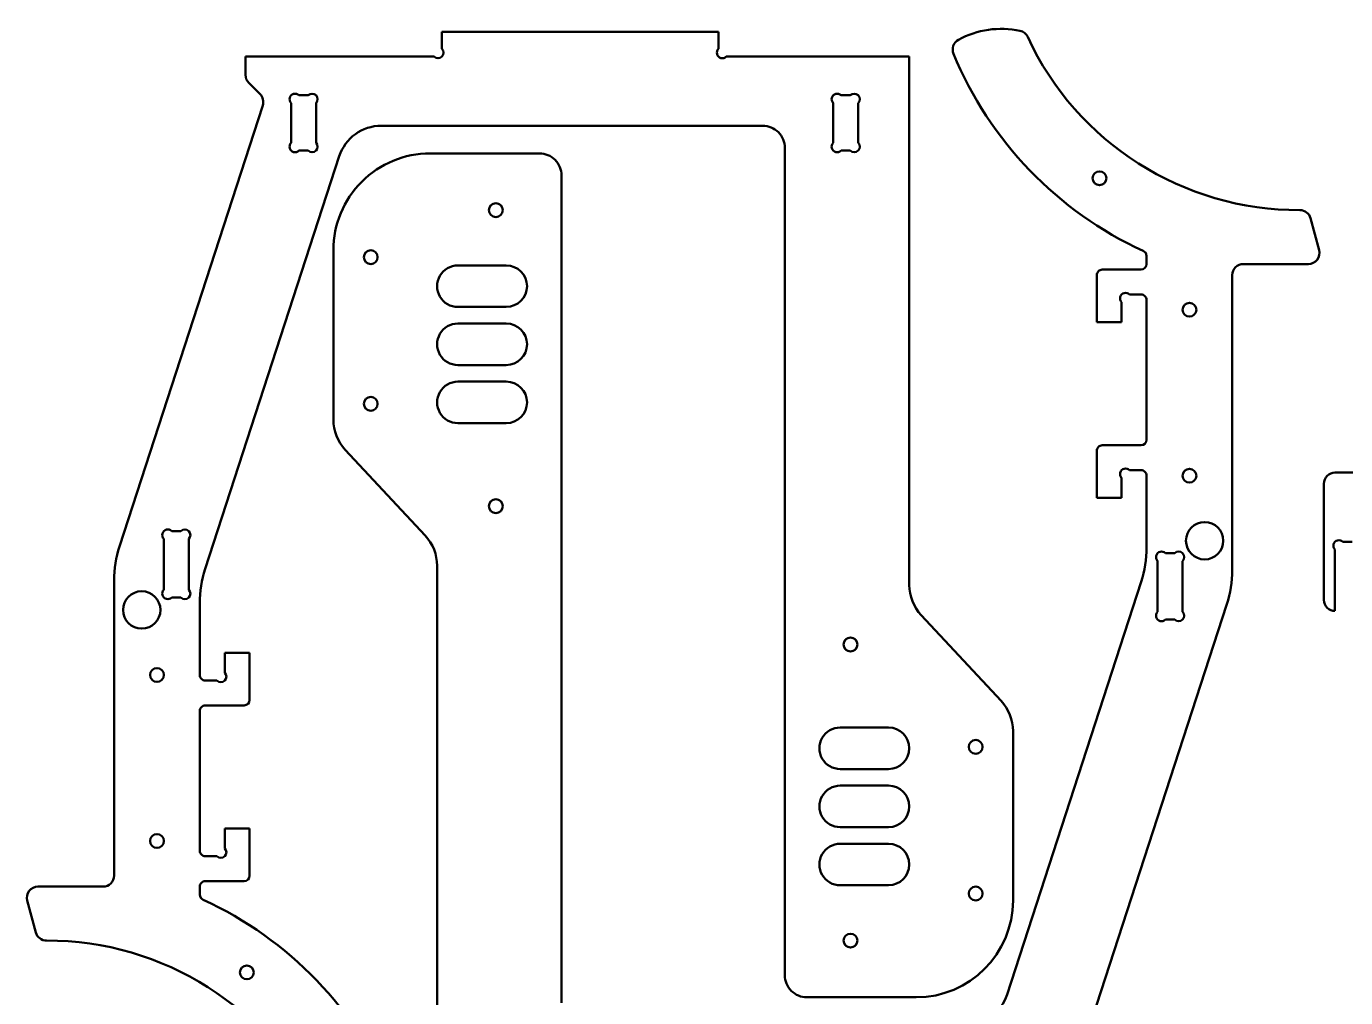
# Model space of a CAD drawing. Header units: millimetres. Extents: x -5696 to 5717, y -1207 to 892.
# Drawn here: x 1356 to 2313, y -157 to 547 of the extents above; entities that cross this region are included whole.
import ezdxf

# ---------------------------------------------------------------- set-up
doc = ezdxf.new("R2010")
doc.units = ezdxf.units.MM
doc.header["$MEASUREMENT"] = 0
doc.layers.add('layer 1', color=7, linetype='Continuous')

msp = doc.modelspace()

# ---------------------------------------------------------------- linework, layer by layer
at = {"layer": 'layer 1', "lineweight": 50}
for points in [[(2076.6657, 544.0789), (2061.5021, 547.2833), (2045.6928, 544.9807), (2032.0732, 537.5843)], [(1657.4055, 543.4603), (1657.4055, 543.4603), (1657.4055, 531.0802), (1657.4055, 531.0802)], [(1858.0056, 543.4603), (1858.0056, 543.4603), (1657.4055, 543.4603), (1657.4055, 543.4603)], [(1858.0056, 531.0802), (1858.0056, 531.0802), (1858.0056, 543.4603), (1858.0056, 543.4603)], [(2032.0732, 537.5843), (2028.4684, 535.6266), (2026.9206, 531.2653), (2028.4849, 527.4731)], [(2082.2862, 539.6038), (2081.2225, 541.8978), (2079.1397, 543.5561), (2076.6657, 544.0789)], [(2082.2862, 539.6038), (2117.9074, 462.7848), (2195.0184, 413.7593), (2279.6937, 414.0963)], [(2028.4849, 527.4731), (2054.6251, 464.1037), (2103.8243, 413.0052), (2166.1588, 384.4847)], [(1514.9795, 525.4063), (1514.9795, 525.4063), (1514.9795, 512.0498), (1514.9795, 512.0498)], [(1651.7318, 525.4063), (1651.7318, 525.4063), (1514.9795, 525.4063), (1514.9795, 525.4063)], [(1996.4196, 525.4063), (1996.4196, 525.4063), (1863.6794, 525.4063), (1863.6794, 525.4063)], [(1996.4196, 142.2932), (1996.4196, 142.2932), (1996.4196, 525.4063), (1996.4196, 525.4063)], [(1514.9795, 512.0498), (1514.9795, 509.9217), (1515.825, 507.8807), (1517.3298, 506.3759)], [(1517.3298, 506.3759), (1517.3298, 506.3759), (1525.5446, 498.1611), (1525.5446, 498.1611)], [(1527.5021, 490.0077), (1528.4345, 492.8773), (1527.6782, 496.0275), (1525.5446, 498.1611)], [(1527.5021, 490.0077), (1527.5021, 490.0077), (1423.6218, 170.297), (1423.6218, 170.297)], [(1548.0785, 462.8762), (1548.0785, 462.8762), (1548.0785, 491.6486), (1548.0785, 491.6486)], [(1553.7524, 497.3223), (1553.7524, 497.3223), (1560.4588, 497.3223), (1560.4588, 497.3223)], [(1566.1325, 491.6486), (1566.1325, 491.6486), (1566.1325, 462.8762), (1566.1325, 462.8762)], [(1941.2546, 462.8762), (1941.2546, 462.8762), (1941.2546, 491.6486), (1941.2546, 491.6486)], [(1946.9284, 497.3223), (1946.9284, 497.3223), (1953.6347, 497.3223), (1953.6347, 497.3223)], [(1959.3086, 491.6486), (1959.3086, 491.6486), (1959.3086, 462.8762), (1959.3086, 462.8762)], [(1613.5237, 475.2563), (1599.6188, 475.2563), (1587.2954, 466.3029), (1582.9986, 453.0786)], [(1613.5237, 475.2563), (1613.5237, 475.2563), (1890.1016, 475.2563), (1890.1016, 475.2563)], [(1485.8078, 153.9561), (1485.8078, 153.9561), (1582.9986, 453.0786), (1582.9986, 453.0786)], [(1560.4588, 457.2023), (1560.4588, 457.2023), (1553.7524, 457.2023), (1553.7524, 457.2023)], [(1728.1845, 455.2175), (1728.1845, 455.2175), (1648.9476, 455.2175), (1648.9476, 455.2175)], [(1906.1496, 459.2083), (1906.1496, 459.2083), (1906.1496, -140.5856), (1906.1496, -140.5856)], [(1953.6347, 457.2023), (1953.6347, 457.2023), (1946.9284, 457.2023), (1946.9284, 457.2023)], [(1744.2325, -160.6244), (1744.2325, -160.6244), (1744.2325, 439.1695), (1744.2325, 439.1695)], [(2287.4761, 408.1491), (2286.5331, 411.6685), (2283.3372, 414.1107), (2279.6937, 414.0963)], [(2293.6579, 385.0783), (2293.6579, 385.0783), (2287.4761, 408.1491), (2287.4761, 408.1491)], [(1578.7376, 385.0075), (1578.7376, 385.0075), (1578.7376, 262.2455), (1578.7376, 262.2455)], [(2168.5016, 380.8365), (2168.5016, 382.4061), (2167.5861, 383.8317), (2166.1588, 384.4847)], [(1669.0076, 373.9745), (1669.0076, 373.9745), (1704.1125, 373.9745), (1704.1125, 373.9745)], [(2164.4896, 370.9655), (2166.7053, 370.9655), (2168.5016, 372.7618), (2168.5016, 374.9775)], [(2168.5016, 380.8365), (2168.5016, 380.8365), (2168.5016, 374.9775), (2168.5016, 374.9775)], [(2238.7116, 374.9775), (2238.7116, 374.9775), (2285.9074, 374.9775), (2285.9074, 374.9775)], [(2132.3936, 366.9535), (2132.3936, 366.9535), (2132.3936, 332.8516), (2132.3936, 332.8516)], [(2164.4896, 370.9655), (2164.4896, 370.9655), (2136.4056, 370.9655), (2136.4056, 370.9655)], [(2230.6876, 153.0825), (2230.6876, 153.0825), (2230.6876, 366.9535), (2230.6876, 366.9535)], [(2150.4476, 332.8516), (2150.4476, 332.8516), (2150.4476, 347.2377), (2150.4476, 347.2377)], [(2156.1215, 352.9115), (2156.1215, 352.9115), (2164.4896, 352.9115), (2164.4896, 352.9115)], [(2168.5016, 348.8995), (2168.5016, 348.8995), (2168.5016, 247.5966), (2168.5016, 247.5966)], [(1704.1125, 343.8845), (1704.1125, 343.8845), (1669.0076, 343.8845), (1669.0076, 343.8845)], [(1669.0076, 331.8486), (1669.0076, 331.8486), (1704.1125, 331.8486), (1704.1125, 331.8486)], [(2132.3936, 332.8516), (2132.3936, 332.8516), (2150.4476, 332.8516), (2150.4476, 332.8516)], [(1704.1125, 301.7586), (1704.1125, 301.7586), (1669.0076, 301.7586), (1669.0076, 301.7586)], [(1669.0076, 289.7226), (1669.0076, 289.7226), (1704.1125, 289.7226), (1704.1125, 289.7226)], [(1578.7376, 262.2455), (1578.7376, 254.1207), (1581.819, 246.2982), (1587.36, 240.356)], [(1704.1125, 259.6326), (1704.1125, 259.6326), (1669.0076, 259.6326), (1669.0076, 259.6326)], [(1587.36, 240.356), (1587.36, 240.356), (1645.3401, 178.1801), (1645.3401, 178.1801)], [(2132.3936, 239.5726), (2132.3936, 239.5726), (2132.3936, 205.4706), (2132.3936, 205.4706)], [(2164.4896, 243.5846), (2164.4896, 243.5846), (2136.4056, 243.5846), (2136.4056, 243.5846)], [(2164.4896, 243.5846), (2166.7053, 243.5846), (2168.5016, 245.3808), (2168.5016, 247.5965)], [(2156.1215, 225.5306), (2156.1215, 225.5306), (2164.4896, 225.5306), (2164.4896, 225.5306)], [(2168.5016, 221.5186), (2168.5016, 221.5186), (2168.5016, 169.4233), (2168.5016, 169.4233)], [(2441.5762, 223.7732), (2441.5762, 223.7732), (2305.1683, 223.7732), (2305.1683, 223.7732)], [(2150.4476, 205.4706), (2150.4476, 205.4706), (2150.4476, 219.8567), (2150.4476, 219.8567)], [(2297.1443, 215.7492), (2297.1443, 215.7492), (2297.1443, 131.4972), (2297.1443, 131.4972)], [(2132.3936, 205.4706), (2132.3936, 205.4706), (2150.4476, 205.4706), (2150.4476, 205.4706)], [(1455.8025, 138.9072), (1455.8025, 138.9072), (1455.8025, 175.7036), (1455.8025, 175.7036)], [(1461.4764, 181.3774), (1461.4764, 181.3774), (1468.1828, 181.3774), (1468.1828, 181.3774)], [(1473.8565, 175.7036), (1473.8565, 175.7036), (1473.8565, 138.9072), (1473.8565, 138.9072)], [(1653.9626, 156.2907), (1653.9626, 164.4155), (1650.8812, 172.238), (1645.3401, 178.1801)], [(2310.842, 173.6232), (2310.842, 173.6232), (2317.5484, 173.6232), (2317.5484, 173.6232)], [(1423.6218, 170.297), (1421.0199, 162.289), (1419.6945, 153.9215), (1419.6945, 145.5014)], [(2164.5743, 144.6278), (2167.1762, 152.6356), (2168.5016, 161.003), (2168.5016, 169.4229)], [(2182.1995, 165.3506), (2182.1995, 165.3506), (2188.9058, 165.3506), (2188.9058, 165.3506)], [(2305.1683, 123.4732), (2305.1683, 123.4732), (2305.1683, 167.9495), (2305.1683, 167.9495)], [(1485.8078, 153.9561), (1483.2059, 145.9483), (1481.8805, 137.5806), (1481.8805, 129.1606)], [(1653.9626, 156.2907), (1653.9626, 156.2907), (1653.9626, -226.8224), (1653.9626, -226.8224)], [(2176.5256, 122.8804), (2176.5256, 122.8804), (2176.5256, 159.6767), (2176.5256, 159.6767)], [(2194.5796, 159.6767), (2194.5796, 159.6767), (2194.5796, 122.8804), (2194.5796, 122.8804)], [(1419.6945, 145.5014), (1419.6945, 145.5014), (1419.6945, -68.3696), (1419.6945, -68.3696)], [(2164.5743, 144.6278), (2164.5743, 144.6278), (2067.3836, -154.4947), (2067.3836, -154.4947)], [(2226.7603, 128.2869), (2229.3622, 136.2948), (2230.6876, 144.6621), (2230.6876, 153.082)], [(1996.4196, 142.2932), (1996.4196, 134.1684), (1999.5009, 126.3459), (2005.0421, 120.4038)], [(1468.1828, 133.2334), (1468.1828, 133.2334), (1461.4764, 133.2334), (1461.4764, 133.2334)], [(1481.8805, 77.0654), (1481.8805, 77.0654), (1481.8805, 129.1606), (1481.8805, 129.1606)], [(2122.88, -191.4238), (2122.88, -191.4238), (2226.7603, 128.2869), (2226.7603, 128.2869)], [(2063.0221, 58.2279), (2063.0221, 58.2279), (2005.0421, 120.4038), (2005.0421, 120.4038)], [(2188.9058, 117.2066), (2188.9058, 117.2066), (2182.1995, 117.2066), (2182.1995, 117.2066)], [(1499.9345, 93.1134), (1499.9345, 93.1134), (1499.9345, 78.7272), (1499.9345, 78.7272)], [(1517.9885, 93.1134), (1517.9885, 93.1134), (1499.9345, 93.1134), (1499.9345, 93.1134)], [(1517.9885, 59.0114), (1517.9885, 59.0114), (1517.9885, 93.1134), (1517.9885, 93.1134)], [(1494.2608, 73.0534), (1494.2608, 73.0534), (1485.8925, 73.0534), (1485.8925, 73.0534)], [(1513.9765, 54.9994), (1516.1924, 54.9994), (1517.9885, 56.7956), (1517.9885, 59.0113)], [(2071.6446, 36.3384), (2071.6446, 44.4632), (2068.5632, 52.2857), (2063.0221, 58.2279)], [(1481.8805, -50.3156), (1481.8805, -50.3156), (1481.8805, 50.9874), (1481.8805, 50.9874)], [(1485.8925, 54.9994), (1485.8925, 54.9994), (1513.9765, 54.9994), (1513.9765, 54.9994)], [(1946.2696, 38.9514), (1946.2696, 38.9514), (1981.3746, 38.9514), (1981.3746, 38.9514)], [(2071.6446, -86.4236), (2071.6446, -86.4236), (2071.6446, 36.3384), (2071.6446, 36.3384)], [(1981.3746, 8.8614), (1981.3746, 8.8614), (1946.2696, 8.8614), (1946.2696, 8.8614)], [(1946.2696, -3.1746), (1946.2696, -3.1746), (1981.3746, -3.1746), (1981.3746, -3.1746)], [(1499.9345, -34.2676), (1499.9345, -34.2676), (1499.9345, -48.6538), (1499.9345, -48.6538)], [(1517.9885, -34.2676), (1517.9885, -34.2676), (1499.9345, -34.2676), (1499.9345, -34.2676)], [(1517.9885, -68.3696), (1517.9885, -68.3696), (1517.9885, -34.2676), (1517.9885, -34.2676)], [(1981.3746, -33.2646), (1981.3746, -33.2646), (1946.2696, -33.2646), (1946.2696, -33.2646)], [(1946.2696, -45.3006), (1946.2696, -45.3006), (1981.3746, -45.3006), (1981.3746, -45.3006)], [(1494.2608, -54.3276), (1494.2608, -54.3276), (1485.8925, -54.3276), (1485.8925, -54.3276)], [(1411.6705, -76.3936), (1411.6705, -76.3936), (1364.4748, -76.3936), (1364.4748, -76.3936)], [(1411.6705, -76.3936), (1416.1021, -76.3936), (1419.6945, -72.8011), (1419.6945, -68.3697)], [(1481.8805, -82.2525), (1481.8805, -82.2525), (1481.8805, -76.3936), (1481.8805, -76.3936)], [(1485.8925, -72.3816), (1485.8925, -72.3816), (1513.9765, -72.3816), (1513.9765, -72.3816)], [(1513.9765, -72.3816), (1516.1924, -72.3816), (1517.9885, -70.5854), (1517.9885, -68.3696)], [(1981.3746, -75.3906), (1981.3746, -75.3906), (1946.2696, -75.3906), (1946.2696, -75.3906)], [(1481.8805, -82.2525), (1481.8805, -83.8222), (1482.796, -85.2478), (1484.2233, -85.9008)], [(1621.8973, -228.8892), (1595.757, -165.5198), (1546.5578, -114.4213), (1484.2233, -85.9008)], [(1356.7242, -86.4944), (1356.7242, -86.4944), (1362.906, -109.5652), (1362.906, -109.5652)], [(2001.4346, -156.6336), (2040.2103, -156.6336), (2071.6444, -125.1998), (2071.6446, -86.424)], [(1362.906, -109.5652), (1363.849, -113.0846), (1367.0449, -115.5268), (1370.6885, -115.5123)], [(1568.0959, -241.0199), (1532.4748, -164.2009), (1455.3637, -115.1754), (1370.6885, -115.5123)], [(1922.1976, -156.6336), (1922.1976, -156.6336), (2001.4346, -156.6336), (2001.4346, -156.6336)], [(2036.8585, -176.6724), (2050.7633, -176.6724), (2063.0868, -167.7189), (2067.3836, -154.4947)]]:
    msp.add_open_spline(points, degree=3, dxfattribs=at)
for points, knots in [([(1651.7318, 525.4063), (1653.2986, 523.8396), (1655.8388, 523.8396), (1657.4055, 525.4063), (1657.4055, 525.4063), (1658.9723, 526.9731), (1658.9723, 529.5134), (1657.4055, 531.0802)], [0, 0, 0, 0, 0.33333333, 0.33333333, 0.33333333, 0.33333333, 1, 1, 1, 1]), ([(1858.0056, 531.0802), (1856.992, 530.0667), (1856.5962, 528.5894), (1856.9671, 527.2049), (1856.9671, 527.2049), (1857.3382, 525.8204), (1858.4196, 524.7389), (1859.8041, 524.3679), (1859.8041, 524.3679), (1861.1886, 523.997), (1862.6659, 524.3928), (1863.6794, 525.4063)], [0, 0, 0, 0, 0.25, 0.25, 0.25, 0.25, 0.5, 0.5, 0.5, 0.5, 1, 1, 1, 1]), ([(1553.7524, 497.3223), (1552.7389, 498.3359), (1551.2616, 498.7318), (1549.8771, 498.3607), (1549.8771, 498.3607), (1548.4926, 497.9897), (1547.4111, 496.9083), (1547.0402, 495.5239), (1547.0402, 495.5239), (1546.6692, 494.1393), (1547.065, 492.6621), (1548.0785, 491.6486)], [0, 0, 0, 0, 0.25, 0.25, 0.25, 0.25, 0.5, 0.5, 0.5, 0.5, 1, 1, 1, 1]), ([(1566.1325, 491.6486), (1567.6993, 493.2154), (1567.6993, 495.7556), (1566.1325, 497.3223), (1566.1325, 497.3223), (1564.5657, 498.8891), (1562.0255, 498.8891), (1560.4588, 497.3223)], [0, 0, 0, 0, 0.33333333, 0.33333333, 0.33333333, 0.33333333, 1, 1, 1, 1]), ([(1946.9284, 497.3223), (1945.9149, 498.3359), (1944.4376, 498.7318), (1943.053, 498.3607), (1943.053, 498.3607), (1941.6686, 497.9897), (1940.5872, 496.9083), (1940.2162, 495.5239), (1940.2162, 495.5239), (1939.8452, 494.1393), (1940.241, 492.6621), (1941.2546, 491.6486)], [0, 0, 0, 0, 0.25, 0.25, 0.25, 0.25, 0.5, 0.5, 0.5, 0.5, 1, 1, 1, 1]), ([(1959.3086, 491.6486), (1960.8753, 493.2154), (1960.8753, 495.7556), (1959.3086, 497.3223), (1959.3086, 497.3223), (1957.7418, 498.8891), (1955.2016, 498.8891), (1953.6348, 497.3223)], [0, 0, 0, 0, 0.33333333, 0.33333333, 0.33333333, 0.33333333, 1, 1, 1, 1]), ([(1906.1496, 459.2083), (1906.1496, 463.4646), (1904.4588, 467.5465), (1901.4492, 470.556), (1901.4492, 470.556), (1898.4396, 473.5656), (1894.3578, 475.2563), (1890.1016, 475.2563)], [0, 0, 0, 0, 0.33333333, 0.33333333, 0.33333333, 0.33333333, 1, 1, 1, 1]), ([(1548.0785, 462.8762), (1547.065, 461.8627), (1546.6692, 460.3854), (1547.0402, 459.0009), (1547.0402, 459.0009), (1547.4111, 457.6164), (1548.4926, 456.5349), (1549.8771, 456.164), (1549.8771, 456.164), (1551.2616, 455.793), (1552.7389, 456.1888), (1553.7524, 457.2023)], [0, 0, 0, 0, 0.25, 0.25, 0.25, 0.25, 0.5, 0.5, 0.5, 0.5, 1, 1, 1, 1]), ([(1560.4588, 457.2023), (1562.0255, 455.6356), (1564.5657, 455.6356), (1566.1325, 457.2023), (1566.1325, 457.2023), (1567.6993, 458.7691), (1567.6993, 461.3094), (1566.1325, 462.8762)], [0, 0, 0, 0, 0.33333333, 0.33333333, 0.33333333, 0.33333333, 1, 1, 1, 1]), ([(1941.2546, 462.8762), (1940.241, 461.8627), (1939.8452, 460.3854), (1940.2162, 459.0009), (1940.2162, 459.0009), (1940.5872, 457.6164), (1941.6686, 456.5349), (1943.053, 456.164), (1943.053, 456.164), (1944.4376, 455.793), (1945.9149, 456.1888), (1946.9284, 457.2023)], [0, 0, 0, 0, 0.25, 0.25, 0.25, 0.25, 0.5, 0.5, 0.5, 0.5, 1, 1, 1, 1]), ([(1953.6347, 457.2023), (1955.2015, 455.6356), (1957.7418, 455.6356), (1959.3086, 457.2023), (1959.3086, 457.2023), (1960.8753, 458.7691), (1960.8753, 461.3094), (1959.3086, 462.8762)], [0, 0, 0, 0, 0.33333333, 0.33333333, 0.33333333, 0.33333333, 1, 1, 1, 1]), ([(1648.9476, 455.2175), (1630.3267, 455.2175), (1612.4685, 447.8205), (1599.3016, 434.6535), (1599.3016, 434.6535), (1586.1347, 421.4866), (1578.7376, 403.6284), (1578.7376, 385.0075)], [0, 0, 0, 0, 0.33333333, 0.33333333, 0.33333333, 0.33333333, 1, 1, 1, 1]), ([(1744.2325, 439.1695), (1744.2325, 443.4257), (1742.5418, 447.5076), (1739.5323, 450.5171), (1739.5323, 450.5171), (1736.5227, 453.5267), (1732.4408, 455.2175), (1728.1845, 455.2175)], [0, 0, 0, 0, 0.33333333, 0.33333333, 0.33333333, 0.33333333, 1, 1, 1, 1]), ([(2139.4146, 437.1635), (2139.4146, 439.9333), (2137.1693, 442.1785), (2134.3996, 442.1785), (2134.3996, 442.1785), (2131.6299, 442.1785), (2129.3846, 439.9333), (2129.3846, 437.1636), (2129.3846, 437.1636), (2129.3846, 434.3938), (2131.6299, 432.1486), (2134.3996, 432.1485), (2134.3996, 432.1485), (2137.1693, 432.1485), (2139.4146, 434.3938), (2139.4146, 437.1635)], [0, 0, 0, 0, 0.2, 0.2, 0.2, 0.2, 0.4, 0.4, 0.4, 0.4, 0.6, 0.6, 0.6, 0.6, 1, 1, 1, 1]), ([(1701.605, 414.0945), (1701.605, 416.8643), (1699.3598, 419.1095), (1696.5901, 419.1095), (1696.5901, 419.1095), (1693.8204, 419.1095), (1691.5751, 416.8643), (1691.575, 414.0946), (1691.575, 414.0946), (1691.575, 411.3248), (1693.8204, 409.0796), (1696.59, 409.0795), (1696.59, 409.0795), (1699.3598, 409.0795), (1701.605, 411.3248), (1701.605, 414.0945)], [0, 0, 0, 0, 0.2, 0.2, 0.2, 0.2, 0.4, 0.4, 0.4, 0.4, 0.6, 0.6, 0.6, 0.6, 1, 1, 1, 1]), ([(1610.8336, 379.9925), (1610.8336, 382.7623), (1608.5883, 385.0075), (1605.8186, 385.0075), (1605.8186, 385.0075), (1603.0489, 385.0075), (1600.8036, 382.7623), (1600.8036, 379.9926), (1600.8036, 379.9926), (1600.8035, 377.2228), (1603.0489, 374.9776), (1605.8185, 374.9775), (1605.8185, 374.9775), (1608.5883, 374.9775), (1610.8335, 377.2228), (1610.8336, 379.9925)], [0, 0, 0, 0, 0.2, 0.2, 0.2, 0.2, 0.4, 0.4, 0.4, 0.4, 0.6, 0.6, 0.6, 0.6, 1, 1, 1, 1]), ([(2285.9074, 374.9775), (2288.4019, 374.9775), (2290.7547, 376.1378), (2292.2732, 378.1168), (2292.2732, 378.1168), (2293.7918, 380.0959), (2294.3036, 382.6687), (2293.6579, 385.0783)], [0, 0, 0, 0, 0.33333333, 0.33333333, 0.33333333, 0.33333333, 1, 1, 1, 1]), ([(1669.0076, 373.9745), (1663.6326, 373.9745), (1658.6658, 371.107), (1655.9783, 366.452), (1655.9783, 366.452), (1653.2907, 361.7971), (1653.2907, 356.062), (1655.9783, 351.407), (1655.9783, 351.407), (1658.6658, 346.7521), (1663.6326, 343.8845), (1669.0076, 343.8845)], [0, 0, 0, 0, 0.25, 0.25, 0.25, 0.25, 0.5, 0.5, 0.5, 0.5, 1, 1, 1, 1]), ([(1704.1125, 343.8845), (1712.4217, 343.8845), (1719.1575, 350.6204), (1719.1575, 358.9295), (1719.1575, 358.9295), (1719.1576, 367.2387), (1712.4218, 373.9745), (1704.1126, 373.9745)], [0, 0, 0, 0, 0.33333333, 0.33333333, 0.33333333, 0.33333333, 1, 1, 1, 1]), ([(2238.7116, 374.9775), (2236.5835, 374.9775), (2234.5425, 374.1322), (2233.0378, 372.6274), (2233.0378, 372.6274), (2231.533, 371.1226), (2230.6876, 369.0817), (2230.6876, 366.9535)], [0, 0, 0, 0, 0.33333333, 0.33333333, 0.33333333, 0.33333333, 1, 1, 1, 1]), ([(2136.4056, 370.9655), (2135.3415, 370.9655), (2134.321, 370.5428), (2133.5687, 369.7905), (2133.5687, 369.7905), (2132.8162, 369.038), (2132.3936, 368.0176), (2132.3936, 366.9535)], [0, 0, 0, 0, 0.33333333, 0.33333333, 0.33333333, 0.33333333, 1, 1, 1, 1]), ([(2156.1215, 352.9115), (2155.1079, 353.925), (2153.6306, 354.3209), (2152.2462, 353.9499), (2152.2462, 353.9499), (2150.8616, 353.579), (2149.7802, 352.4976), (2149.4092, 351.113), (2149.4092, 351.113), (2149.0383, 349.7285), (2149.434, 348.2513), (2150.4476, 347.2377)], [0, 0, 0, 0, 0.25, 0.25, 0.25, 0.25, 0.5, 0.5, 0.5, 0.5, 1, 1, 1, 1]), ([(2168.5016, 348.8995), (2168.5016, 349.9636), (2168.0789, 350.984), (2167.3265, 351.7365), (2167.3265, 351.7365), (2166.5741, 352.4888), (2165.5537, 352.9115), (2164.4896, 352.9115)], [0, 0, 0, 0, 0.33333333, 0.33333333, 0.33333333, 0.33333333, 1, 1, 1, 1]), ([(2204.6096, 341.8785), (2204.6096, 344.6483), (2202.3643, 346.8935), (2199.5946, 346.8935), (2199.5946, 346.8935), (2196.8249, 346.8936), (2194.5796, 344.6483), (2194.5796, 341.8786), (2194.5796, 341.8786), (2194.5796, 339.1088), (2196.8249, 336.8636), (2199.5946, 336.8635), (2199.5946, 336.8635), (2202.3643, 336.8635), (2204.6096, 339.1088), (2204.6096, 341.8785)], [0, 0, 0, 0, 0.2, 0.2, 0.2, 0.2, 0.4, 0.4, 0.4, 0.4, 0.6, 0.6, 0.6, 0.6, 1, 1, 1, 1]), ([(1669.0076, 331.8486), (1663.6326, 331.8486), (1658.6658, 328.981), (1655.9783, 324.3261), (1655.9783, 324.3261), (1653.2907, 319.6711), (1653.2907, 313.936), (1655.9783, 309.2811), (1655.9783, 309.2811), (1658.6658, 304.6261), (1663.6326, 301.7586), (1669.0076, 301.7586)], [0, 0, 0, 0, 0.25, 0.25, 0.25, 0.25, 0.5, 0.5, 0.5, 0.5, 1, 1, 1, 1]), ([(1704.1125, 301.7586), (1712.4217, 301.7586), (1719.1575, 308.4944), (1719.1575, 316.8035), (1719.1575, 316.8035), (1719.1576, 325.1126), (1712.4218, 331.8485), (1704.1126, 331.8486)], [0, 0, 0, 0, 0.33333333, 0.33333333, 0.33333333, 0.33333333, 1, 1, 1, 1]), ([(1669.0076, 289.7226), (1663.6326, 289.7226), (1658.6658, 286.855), (1655.9783, 282.2001), (1655.9783, 282.2001), (1653.2907, 277.5451), (1653.2907, 271.81), (1655.9783, 267.1551), (1655.9783, 267.1551), (1658.6658, 262.5001), (1663.6326, 259.6326), (1669.0076, 259.6326)], [0, 0, 0, 0, 0.25, 0.25, 0.25, 0.25, 0.5, 0.5, 0.5, 0.5, 1, 1, 1, 1]), ([(1704.1125, 259.6326), (1712.4217, 259.6326), (1719.1575, 266.3684), (1719.1575, 274.6775), (1719.1575, 274.6775), (1719.1576, 282.9866), (1712.4218, 289.7225), (1704.1126, 289.7226)], [0, 0, 0, 0, 0.33333333, 0.33333333, 0.33333333, 0.33333333, 1, 1, 1, 1]), ([(1610.8336, 273.6746), (1610.8336, 276.4443), (1608.5883, 278.6896), (1605.8186, 278.6896), (1605.8186, 278.6896), (1603.0489, 278.6896), (1600.8036, 276.4443), (1600.8036, 273.6746), (1600.8036, 273.6746), (1600.8035, 270.9048), (1603.0489, 268.6596), (1605.8185, 268.6596), (1605.8185, 268.6596), (1608.5883, 268.6595), (1610.8335, 270.9048), (1610.8336, 273.6745)], [0, 0, 0, 0, 0.2, 0.2, 0.2, 0.2, 0.4, 0.4, 0.4, 0.4, 0.6, 0.6, 0.6, 0.6, 1, 1, 1, 1]), ([(2136.4056, 243.5846), (2135.3415, 243.5846), (2134.321, 243.1618), (2133.5687, 242.4095), (2133.5687, 242.4095), (2132.8162, 241.657), (2132.3936, 240.6366), (2132.3936, 239.5726)], [0, 0, 0, 0, 0.33333333, 0.33333333, 0.33333333, 0.33333333, 1, 1, 1, 1]), ([(2156.1215, 225.5306), (2155.1079, 226.5441), (2153.6306, 226.9399), (2152.2462, 226.5689), (2152.2462, 226.5689), (2150.8616, 226.198), (2149.7802, 225.1166), (2149.4092, 223.732), (2149.4092, 223.732), (2149.0383, 222.3475), (2149.434, 220.8703), (2150.4476, 219.8567)], [0, 0, 0, 0, 0.25, 0.25, 0.25, 0.25, 0.5, 0.5, 0.5, 0.5, 1, 1, 1, 1]), ([(2168.5016, 221.5186), (2168.5016, 222.5826), (2168.0789, 223.603), (2167.3265, 224.3555), (2167.3265, 224.3555), (2166.5741, 225.1078), (2165.5537, 225.5306), (2164.4896, 225.5306)], [0, 0, 0, 0, 0.33333333, 0.33333333, 0.33333333, 0.33333333, 1, 1, 1, 1]), ([(2204.6096, 221.5186), (2204.6096, 224.2883), (2202.3643, 226.5336), (2199.5946, 226.5336), (2199.5946, 226.5336), (2196.8249, 226.5336), (2194.5796, 224.2883), (2194.5796, 221.5186), (2194.5796, 221.5186), (2194.5796, 218.7489), (2196.8249, 216.5036), (2199.5946, 216.5036), (2199.5946, 216.5036), (2202.3643, 216.5035), (2204.6096, 218.7488), (2204.6096, 221.5185)], [0, 0, 0, 0, 0.2, 0.2, 0.2, 0.2, 0.4, 0.4, 0.4, 0.4, 0.6, 0.6, 0.6, 0.6, 1, 1, 1, 1]), ([(2305.1683, 223.7732), (2303.0401, 223.7732), (2300.9992, 222.9279), (2299.4944, 221.4231), (2299.4944, 221.4231), (2297.9896, 219.9183), (2297.1443, 217.8774), (2297.1443, 215.7492)], [0, 0, 0, 0, 0.33333333, 0.33333333, 0.33333333, 0.33333333, 1, 1, 1, 1]), ([(1701.605, 199.4526), (1701.605, 202.2223), (1699.3598, 204.4676), (1696.5901, 204.4676), (1696.5901, 204.4676), (1693.8204, 204.4676), (1691.5751, 202.2223), (1691.575, 199.4526), (1691.575, 199.4526), (1691.575, 196.6829), (1693.8204, 194.4376), (1696.59, 194.4376), (1696.59, 194.4376), (1699.3598, 194.4376), (1701.605, 196.6828), (1701.605, 199.4525)], [0, 0, 0, 0, 0.2, 0.2, 0.2, 0.2, 0.4, 0.4, 0.4, 0.4, 0.6, 0.6, 0.6, 0.6, 1, 1, 1, 1]), ([(1461.4764, 181.3774), (1460.4629, 182.391), (1458.9856, 182.7867), (1457.6011, 182.4157), (1457.6011, 182.4157), (1456.2166, 182.0448), (1455.1351, 180.9634), (1454.7642, 179.5788), (1454.7642, 179.5788), (1454.3932, 178.1943), (1454.789, 176.7171), (1455.8025, 175.7036)], [0, 0, 0, 0, 0.25, 0.25, 0.25, 0.25, 0.5, 0.5, 0.5, 0.5, 1, 1, 1, 1]), ([(1473.8565, 175.7036), (1475.4233, 177.2703), (1475.4233, 179.8105), (1473.8565, 181.3773), (1473.8565, 181.3773), (1472.2898, 182.9441), (1469.7495, 182.9442), (1468.1828, 181.3774)], [0, 0, 0, 0, 0.33333333, 0.33333333, 0.33333333, 0.33333333, 1, 1, 1, 1]), ([(2224.1681, 174.3776), (2224.1681, 181.8558), (2218.1059, 187.9181), (2210.6276, 187.9181), (2210.6276, 187.9181), (2203.1494, 187.9181), (2197.0871, 181.8558), (2197.0871, 174.3776), (2197.0871, 174.3776), (2197.0871, 166.8994), (2203.1493, 160.8371), (2210.6276, 160.8371), (2210.6276, 160.8371), (2218.1058, 160.837), (2224.1681, 166.8993), (2224.1681, 174.3775)], [0, 0, 0, 0, 0.2, 0.2, 0.2, 0.2, 0.4, 0.4, 0.4, 0.4, 0.6, 0.6, 0.6, 0.6, 1, 1, 1, 1]), ([(2310.842, 173.6232), (2309.8285, 174.6368), (2308.3513, 175.0326), (2306.9667, 174.6616), (2306.9667, 174.6616), (2305.5822, 174.2906), (2304.5008, 173.2093), (2304.1299, 171.8248), (2304.1299, 171.8248), (2303.7588, 170.4402), (2304.1547, 168.963), (2305.1683, 167.9495)], [0, 0, 0, 0, 0.25, 0.25, 0.25, 0.25, 0.5, 0.5, 0.5, 0.5, 1, 1, 1, 1]), ([(2182.1995, 165.3506), (2181.1859, 166.3641), (2179.7086, 166.7599), (2178.3242, 166.3889), (2178.3242, 166.3889), (2176.9396, 166.018), (2175.8582, 164.9366), (2175.4872, 163.552), (2175.4872, 163.552), (2175.1163, 162.1675), (2175.512, 160.6902), (2176.5256, 159.6767)], [0, 0, 0, 0, 0.25, 0.25, 0.25, 0.25, 0.5, 0.5, 0.5, 0.5, 1, 1, 1, 1]), ([(2194.5796, 159.6767), (2196.1464, 161.2435), (2196.1464, 163.7838), (2194.5796, 165.3506), (2194.5796, 165.3506), (2193.0128, 166.9174), (2190.4726, 166.9174), (2188.9058, 165.3506)], [0, 0, 0, 0, 0.33333333, 0.33333333, 0.33333333, 0.33333333, 1, 1, 1, 1]), ([(1453.295, 124.2064), (1453.295, 131.6846), (1447.2328, 137.7468), (1439.7546, 137.7469), (1439.7546, 137.7469), (1432.2764, 137.7469), (1426.2141, 131.6846), (1426.214, 124.2064), (1426.214, 124.2064), (1426.214, 116.7283), (1432.2763, 110.6659), (1439.7545, 110.6659), (1439.7545, 110.6659), (1447.2327, 110.6658), (1453.295, 116.7281), (1453.295, 124.2063)], [0, 0, 0, 0, 0.2, 0.2, 0.2, 0.2, 0.4, 0.4, 0.4, 0.4, 0.6, 0.6, 0.6, 0.6, 1, 1, 1, 1]), ([(1455.8025, 138.9072), (1454.789, 137.8937), (1454.3932, 136.4164), (1454.7642, 135.0319), (1454.7642, 135.0319), (1455.1351, 133.6474), (1456.2166, 132.5659), (1457.6011, 132.195), (1457.6011, 132.195), (1458.9856, 131.824), (1460.4629, 132.2199), (1461.4764, 133.2334)], [0, 0, 0, 0, 0.25, 0.25, 0.25, 0.25, 0.5, 0.5, 0.5, 0.5, 1, 1, 1, 1]), ([(1468.1828, 133.2334), (1469.7495, 131.6666), (1472.2897, 131.6666), (1473.8565, 133.2333), (1473.8565, 133.2333), (1475.4233, 134.8001), (1475.4233, 137.3404), (1473.8565, 138.9072)], [0, 0, 0, 0, 0.33333333, 0.33333333, 0.33333333, 0.33333333, 1, 1, 1, 1]), ([(2297.1443, 131.4972), (2297.1443, 129.3692), (2297.9896, 127.3283), (2299.4944, 125.8235), (2299.4944, 125.8235), (2300.9992, 124.3187), (2303.0401, 123.4732), (2305.1683, 123.4732)], [0, 0, 0, 0, 0.33333333, 0.33333333, 0.33333333, 0.33333333, 1, 1, 1, 1]), ([(2176.5256, 122.8804), (2175.512, 121.8668), (2175.1163, 120.3896), (2175.4872, 119.0051), (2175.4872, 119.0051), (2175.8582, 117.6206), (2176.9396, 116.5392), (2178.3242, 116.1682), (2178.3242, 116.1682), (2179.7086, 115.7972), (2181.1859, 116.1931), (2182.1995, 117.2066)], [0, 0, 0, 0, 0.25, 0.25, 0.25, 0.25, 0.5, 0.5, 0.5, 0.5, 1, 1, 1, 1]), ([(2188.9058, 117.2066), (2190.4726, 115.6398), (2193.0128, 115.6398), (2194.5796, 117.2066), (2194.5796, 117.2066), (2196.1464, 118.7734), (2196.1464, 121.3136), (2194.5796, 122.8804)], [0, 0, 0, 0, 0.33333333, 0.33333333, 0.33333333, 0.33333333, 1, 1, 1, 1]), ([(1958.8071, 99.1314), (1958.8071, 101.9011), (1956.5617, 104.1464), (1953.7921, 104.1464), (1953.7921, 104.1464), (1951.0224, 104.1464), (1948.7771, 101.9011), (1948.7771, 99.1314), (1948.7771, 99.1314), (1948.7771, 96.3617), (1951.0224, 94.1164), (1953.7921, 94.1164), (1953.7921, 94.1164), (1956.5617, 94.1163), (1958.8071, 96.3616), (1958.8071, 99.1313)], [0, 0, 0, 0, 0.2, 0.2, 0.2, 0.2, 0.4, 0.4, 0.4, 0.4, 0.6, 0.6, 0.6, 0.6, 1, 1, 1, 1]), ([(1455.8025, 77.0654), (1455.8025, 79.8351), (1453.5573, 82.0804), (1450.7875, 82.0804), (1450.7875, 82.0804), (1448.0178, 82.0804), (1445.7725, 79.8351), (1445.7725, 77.0654), (1445.7725, 77.0654), (1445.7725, 74.2957), (1448.0178, 72.0504), (1450.7875, 72.0504), (1450.7875, 72.0504), (1453.5572, 72.0503), (1455.8025, 74.2956), (1455.8025, 77.0653)], [0, 0, 0, 0, 0.2, 0.2, 0.2, 0.2, 0.4, 0.4, 0.4, 0.4, 0.6, 0.6, 0.6, 0.6, 1, 1, 1, 1]), ([(1481.8805, 77.0654), (1481.8805, 76.0013), (1482.3033, 74.9809), (1483.0556, 74.2284), (1483.0556, 74.2284), (1483.8081, 73.4761), (1484.8285, 73.0534), (1485.8925, 73.0534)], [0, 0, 0, 0, 0.33333333, 0.33333333, 0.33333333, 0.33333333, 1, 1, 1, 1]), ([(1494.2608, 73.0534), (1495.8275, 71.4866), (1498.3677, 71.4866), (1499.9345, 73.0534), (1499.9345, 73.0534), (1501.5013, 74.6201), (1501.5013, 77.1604), (1499.9345, 78.7272)], [0, 0, 0, 0, 0.33333333, 0.33333333, 0.33333333, 0.33333333, 1, 1, 1, 1]), ([(1485.8925, 54.9994), (1484.8285, 54.9994), (1483.8081, 54.5767), (1483.0556, 53.8243), (1483.0556, 53.8243), (1482.3033, 53.0719), (1481.8805, 52.0514), (1481.8805, 50.9874)], [0, 0, 0, 0, 0.33333333, 0.33333333, 0.33333333, 0.33333333, 1, 1, 1, 1]), ([(1946.2696, 38.9514), (1940.8945, 38.9514), (1935.9277, 36.0838), (1933.2402, 31.4289), (1933.2402, 31.4289), (1930.5527, 26.7739), (1930.5527, 21.0388), (1933.2402, 16.3839), (1933.2402, 16.3839), (1935.9277, 11.7289), (1940.8945, 8.8614), (1946.2696, 8.8614)], [0, 0, 0, 0, 0.25, 0.25, 0.25, 0.25, 0.5, 0.5, 0.5, 0.5, 1, 1, 1, 1]), ([(1981.3746, 8.8614), (1989.6836, 8.8614), (1996.4196, 15.5973), (1996.4196, 23.9063), (1996.4196, 23.9063), (1996.4196, 32.2155), (1989.6837, 38.9513), (1981.3747, 38.9514)], [0, 0, 0, 0, 0.33333333, 0.33333333, 0.33333333, 0.33333333, 1, 1, 1, 1]), ([(2049.5786, 24.9094), (2049.5786, 27.6791), (2047.3333, 29.9244), (2044.5636, 29.9244), (2044.5636, 29.9244), (2041.7939, 29.9244), (2039.5486, 27.6791), (2039.5486, 24.9094), (2039.5486, 24.9094), (2039.5486, 22.1397), (2041.7938, 19.8944), (2044.5636, 19.8944), (2044.5636, 19.8944), (2047.3333, 19.8944), (2049.5786, 22.1396), (2049.5786, 24.9093)], [0, 0, 0, 0, 0.2, 0.2, 0.2, 0.2, 0.4, 0.4, 0.4, 0.4, 0.6, 0.6, 0.6, 0.6, 1, 1, 1, 1]), ([(1946.2696, -3.1746), (1940.8945, -3.1746), (1935.9277, -6.0422), (1933.2402, -10.6971), (1933.2402, -10.6971), (1930.5527, -15.352), (1930.5527, -21.0872), (1933.2402, -25.7421), (1933.2402, -25.7421), (1935.9277, -30.397), (1940.8945, -33.2646), (1946.2696, -33.2646)], [0, 0, 0, 0, 0.25, 0.25, 0.25, 0.25, 0.5, 0.5, 0.5, 0.5, 1, 1, 1, 1]), ([(1981.3746, -33.2646), (1989.6836, -33.2646), (1996.4196, -26.5287), (1996.4196, -18.2197), (1996.4196, -18.2197), (1996.4196, -9.9105), (1989.6837, -3.1747), (1981.3747, -3.1746)], [0, 0, 0, 0, 0.33333333, 0.33333333, 0.33333333, 0.33333333, 1, 1, 1, 1]), ([(1455.8025, -43.2946), (1455.8025, -40.5249), (1453.5573, -38.2796), (1450.7875, -38.2796), (1450.7875, -38.2796), (1448.0178, -38.2796), (1445.7725, -40.5249), (1445.7725, -43.2946), (1445.7725, -43.2946), (1445.7725, -46.0643), (1448.0178, -48.3096), (1450.7875, -48.3096), (1450.7875, -48.3096), (1453.5572, -48.3096), (1455.8025, -46.0644), (1455.8025, -43.2947)], [0, 0, 0, 0, 0.2, 0.2, 0.2, 0.2, 0.4, 0.4, 0.4, 0.4, 0.6, 0.6, 0.6, 0.6, 1, 1, 1, 1]), ([(1946.2696, -45.3006), (1940.8945, -45.3006), (1935.9277, -48.1682), (1933.2402, -52.8231), (1933.2402, -52.8231), (1930.5527, -57.478), (1930.5527, -63.2132), (1933.2402, -67.8681), (1933.2402, -67.8681), (1935.9277, -72.523), (1940.8945, -75.3906), (1946.2696, -75.3906)], [0, 0, 0, 0, 0.25, 0.25, 0.25, 0.25, 0.5, 0.5, 0.5, 0.5, 1, 1, 1, 1]), ([(1981.3746, -75.3906), (1989.6836, -75.3906), (1996.4196, -68.6547), (1996.4196, -60.3457), (1996.4196, -60.3457), (1996.4196, -52.0365), (1989.6837, -45.3007), (1981.3747, -45.3006)], [0, 0, 0, 0, 0.33333333, 0.33333333, 0.33333333, 0.33333333, 1, 1, 1, 1]), ([(1481.8805, -50.3156), (1481.8805, -51.3797), (1482.3033, -52.4001), (1483.0556, -53.1526), (1483.0556, -53.1526), (1483.8081, -53.9049), (1484.8285, -54.3276), (1485.8925, -54.3276)], [0, 0, 0, 0, 0.33333333, 0.33333333, 0.33333333, 0.33333333, 1, 1, 1, 1]), ([(1494.2608, -54.3276), (1495.8275, -55.8944), (1498.3677, -55.8944), (1499.9345, -54.3276), (1499.9345, -54.3276), (1501.5013, -52.7608), (1501.5013, -50.2206), (1499.9345, -48.6538)], [0, 0, 0, 0, 0.33333333, 0.33333333, 0.33333333, 0.33333333, 1, 1, 1, 1]), ([(1364.4748, -76.3936), (1361.9802, -76.3936), (1359.6276, -77.5539), (1358.1089, -79.5329), (1358.1089, -79.5329), (1356.5903, -81.512), (1356.0785, -84.0848), (1356.7242, -86.4944)], [0, 0, 0, 0, 0.33333333, 0.33333333, 0.33333333, 0.33333333, 1, 1, 1, 1]), ([(1485.8925, -72.3816), (1484.8285, -72.3816), (1483.8081, -72.8044), (1483.0556, -73.5567), (1483.0556, -73.5567), (1482.3033, -74.3091), (1481.8805, -75.3296), (1481.8805, -76.3936)], [0, 0, 0, 0, 0.33333333, 0.33333333, 0.33333333, 0.33333333, 1, 1, 1, 1]), ([(2049.5786, -81.4086), (2049.5786, -78.6389), (2047.3333, -76.3936), (2044.5636, -76.3936), (2044.5636, -76.3936), (2041.7939, -76.3936), (2039.5486, -78.6389), (2039.5486, -81.4086), (2039.5486, -81.4086), (2039.5486, -84.1783), (2041.7938, -86.4236), (2044.5636, -86.4236), (2044.5636, -86.4236), (2047.3333, -86.4236), (2049.5786, -84.1784), (2049.5786, -81.4087)], [0, 0, 0, 0, 0.2, 0.2, 0.2, 0.2, 0.4, 0.4, 0.4, 0.4, 0.6, 0.6, 0.6, 0.6, 1, 1, 1, 1]), ([(1958.8071, -115.5106), (1958.8071, -112.7409), (1956.5617, -110.4956), (1953.7921, -110.4956), (1953.7921, -110.4956), (1951.0224, -110.4956), (1948.7771, -112.7409), (1948.7771, -115.5106), (1948.7771, -115.5106), (1948.7771, -118.2803), (1951.0224, -120.5256), (1953.7921, -120.5256), (1953.7921, -120.5256), (1956.5617, -120.5256), (1958.8071, -118.2804), (1958.8071, -115.5107)], [0, 0, 0, 0, 0.2, 0.2, 0.2, 0.2, 0.4, 0.4, 0.4, 0.4, 0.6, 0.6, 0.6, 0.6, 1, 1, 1, 1]), ([(1520.9975, -138.5796), (1520.9975, -135.8099), (1518.7523, -133.5646), (1515.9825, -133.5646), (1515.9825, -133.5646), (1513.2128, -133.5646), (1510.9675, -135.8099), (1510.9675, -138.5796), (1510.9675, -138.5796), (1510.9675, -141.3493), (1513.2128, -143.5946), (1515.9825, -143.5946), (1515.9825, -143.5946), (1518.7522, -143.5946), (1520.9975, -141.3494), (1520.9975, -138.5796)], [0, 0, 0, 0, 0.2, 0.2, 0.2, 0.2, 0.4, 0.4, 0.4, 0.4, 0.6, 0.6, 0.6, 0.6, 1, 1, 1, 1]), ([(1906.1496, -140.5856), (1906.1496, -144.8418), (1907.8403, -148.9236), (1910.8499, -151.9332), (1910.8499, -151.9332), (1913.8595, -154.9428), (1917.9413, -156.6336), (1922.1976, -156.6336)], [0, 0, 0, 0, 0.33333333, 0.33333333, 0.33333333, 0.33333333, 1, 1, 1, 1])]:
    msp.add_open_spline(points, degree=3, knots=knots, dxfattribs=at)

doc.saveas('drawing.dxf')
